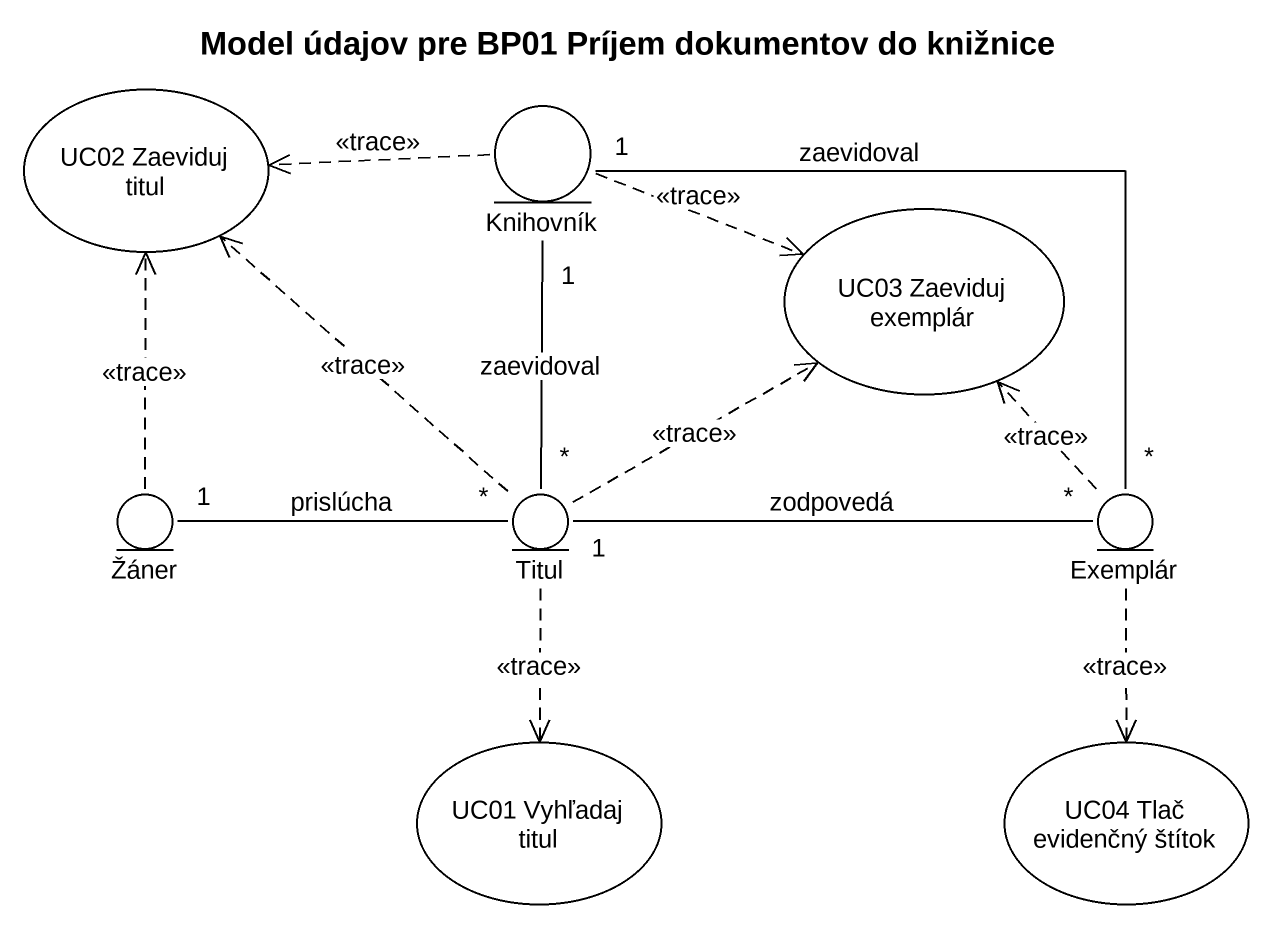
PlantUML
@startuml
title Model údajov pre BP01 Príjem dokumentov do knižnice
usecase "UC02 Zaeviduj titul" as UC02_Zaeviduj_titul
entity Knihovník
usecase "UC03 Zaeviduj exemplár" as UC03_Zaeviduj_exemplár
entity Žáner
entity Titul
entity Exemplár
usecase "UC01 Vyhľadaj titul" as UC01_Vyhľadaj_titul
usecase "UC04 Tlač evidenčný štítok" as UC04_Tlač_evidenčný_štítok
Knihovník .left.> UC02_Zaeviduj_titul : <<trace>>
Knihovník .right.> UC03_Zaeviduj_exemplár : <<trace>>
Knihovník "1" -- "*" Titul : zaevidoval
Knihovník "1" -- "*" Exemplár : zaevidoval
Žáner .up.> UC02_Zaeviduj_titul : <<trace>>
Žáner "1" -right- "*" Titul : prislúcha
Titul .up.> UC02_Zaeviduj_titul : <<trace>>
Titul .up.> UC03_Zaeviduj_exemplár : <<trace>>
Titul "1" -right- "*" Exemplár : zodpovedá
Titul ..> UC01_Vyhľadaj_titul : <<trace>>
Exemplár .up.> UC03_Zaeviduj_exemplár : <<trace>>
Exemplár ..> UC04_Tlač_evidenčný_štítok : <<trace>>
@enduml
